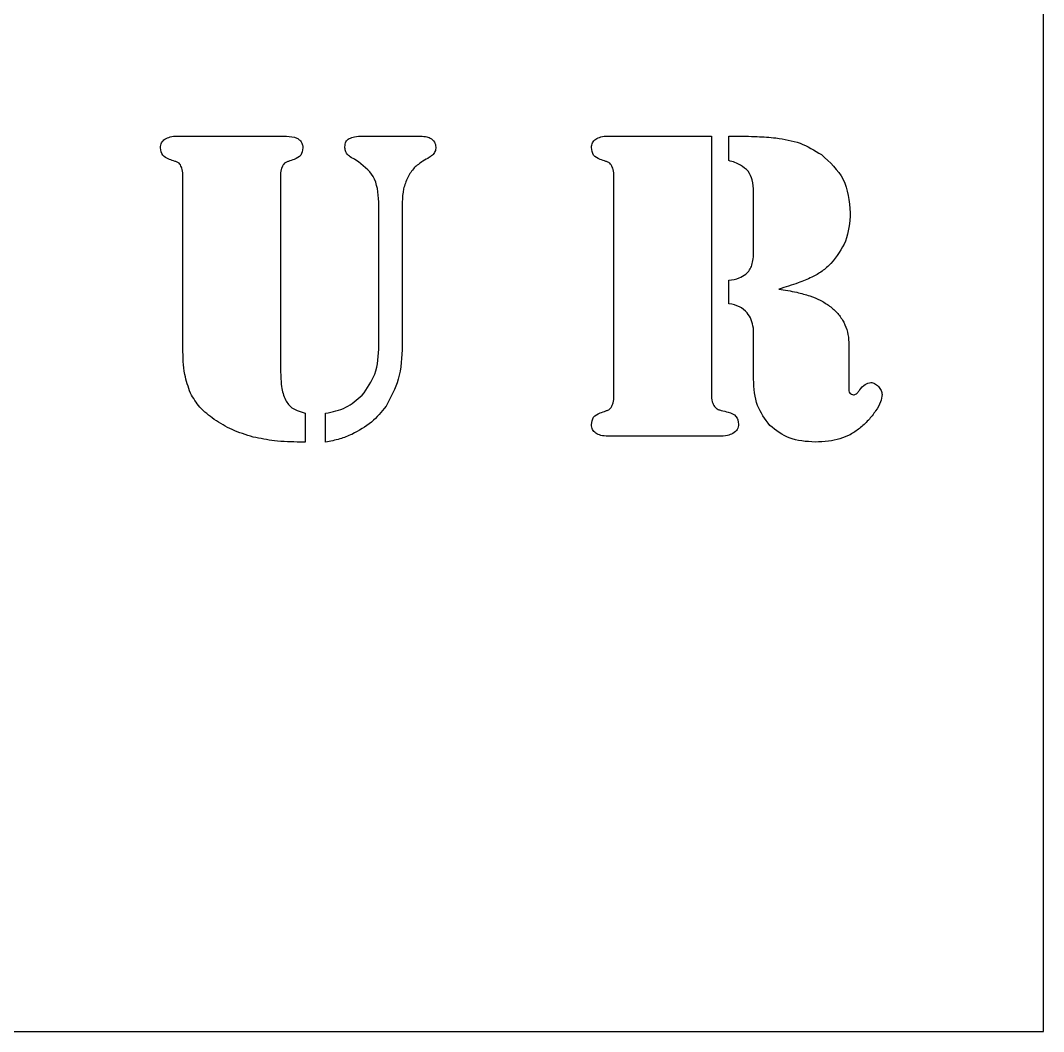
# Model space of a CAD drawing. Header units: millimetres. Extents: x 0 to 850, y -340 to 510.
# Drawn here: x 676 to 850, y -340 to -168.1 of the extents above; entities that cross this region are included whole.
import ezdxf

# ---------------------------------------------------------------- set-up
doc = ezdxf.new("R2010")
doc.units = ezdxf.units.MM
doc.layers.get('0').update_dxf_attribs({"linetype": 'CONTINUOUS'})

msp = doc.modelspace()

# ---------------------------------------------------------------- linework, layer by layer
for p, q in [((702.67, -187.77), (721.27, -187.77)), ((721.27, -187.77), (722.62, -187.92)), ((734.24, -187.77), (743.39, -187.77)), ((775.93, -187.77), (793.52, -187.77)), ((793.52, -187.77), (793.52, -231.67)), ((796.48, -191.92), (796.48, -187.77)), ((796.48, -187.77), (797.45, -187.77)), ((703.67, -223.86), (703.67, -194.57)), ((720.26, -194.57), (720.26, -225.92)), ((776.94, -231.97), (776.94, -194.57)), ((800.7, -207.16), (800.7, -197.26)), ((737, -223.34), (737, -198.98)), ((740.96, -198.98), (740.96, -223.38)), ((796.51, -216.28), (796.51, -212.28)), ((800.7, -229.09), (800.7, -222.82)), ((816.88, -222.82), (816.88, -230.55)), ((724.48, -234.88), (724.48, -239.78)), ((727.92, -239.78), (727.92, -234.88)), ((724.48, -239.78), (723.66, -239.78)), ((794.83, -238.77), (775.93, -238.77))]:
    msp.add_line(p, q)
msp.add_lwpolyline([(850, 510), (0, 510), (0, -340), (850, -340)], close=True)
for points, knots in [([(700.59, -188.27), (700.88, -188.13), (701.53, -187.8), (702.26, -187.78), (702.67, -187.77)], [0, 0, 0, 0, 0.1129811, 0.2538742, 0.2538742, 0.2538742, 0.2538742]), ([(731.92, -188.18), (732.23, -188.06), (732.97, -187.78), (733.77, -187.77), (734.24, -187.77)], [0, 0, 0, 0, 0.1157188, 0.2788047, 0.2788047, 0.2788047, 0.2788047]), ([(743.39, -187.77), (743.71, -187.77), (744.23, -187.77), (744.75, -187.81), (744.94, -187.83)], [0, 0, 0, 0, 0.1137481, 0.1826076, 0.1826076, 0.1826076, 0.1826076]), ([(744.94, -187.83), (745.07, -187.85), (745.34, -187.91), (745.58, -188.04), (745.71, -188.11)], [0, 0, 0, 0, 0.04704129, 0.09643696, 0.09643696, 0.09643696, 0.09643696]), ([(773.85, -188.27), (774.14, -188.13), (774.79, -187.8), (775.52, -187.78), (775.93, -187.77)], [0, 0, 0, 0, 0.1129812, 0.2538743, 0.2538743, 0.2538743, 0.2538743]), ([(797.45, -187.77), (798.73, -187.78), (801.09, -187.79), (803.44, -187.98), (804.51, -188.07)], [0, 0, 0, 0, 0.4517343, 0.8317713, 0.8317713, 0.8317713, 0.8317713]), ([(699.86, -189.75), (699.89, -189.45), (699.94, -188.86), (700.38, -188.47), (700.59, -188.27)], [0, 0, 0, 0, 0.1028075, 0.2001363, 0.2001363, 0.2001363, 0.2001363]), ([(722.62, -187.92), (722.82, -187.99), (723.22, -188.14), (723.52, -188.44), (723.66, -188.59)], [0, 0, 0, 0, 0.0747571, 0.1479475, 0.1479475, 0.1479475, 0.1479475]), ([(723.66, -188.59), (723.78, -188.76), (724.03, -189.11), (724.06, -189.54), (724.07, -189.75)], [0, 0, 0, 0, 0.0723775, 0.1469897, 0.1469897, 0.1469897, 0.1469897]), ([(731.21, -189.56), (731.23, -189.27), (731.28, -188.7), (731.71, -188.35), (731.92, -188.18)], [0, 0, 0, 0, 0.1000063, 0.1901564, 0.1901564, 0.1901564, 0.1901564]), ([(731.57, -190.82), (731.46, -190.64), (731.23, -190.26), (731.22, -189.81), (731.21, -189.56)], [0, 0, 0, 0, 0.0695396, 0.1553416, 0.1553416, 0.1553416, 0.1553416]), ([(745.71, -188.11), (745.99, -188.3), (746.53, -188.68), (746.63, -189.33), (746.68, -189.64)], [0, 0, 0, 0, 0.1159068, 0.2220231, 0.2220231, 0.2220231, 0.2220231]), ([(773.12, -189.71), (773.15, -189.42), (773.21, -188.85), (773.64, -188.46), (773.85, -188.27)], [0, 0, 0, 0, 0.0995859, 0.1960922, 0.1960922, 0.1960922, 0.1960922]), ([(804.51, -188.07), (805.91, -188.29), (808.68, -188.71), (811.06, -190.18), (812.24, -190.91)], [0, 0, 0, 0, 0.4942922, 0.9780044, 0.9780044, 0.9780044, 0.9780044]), ([(701.36, -191.73), (700.92, -191.53), (700.06, -191.14), (699.93, -190.21), (699.86, -189.75)], [0, 0, 0, 0, 0.1578788, 0.3104996, 0.3104996, 0.3104996, 0.3104996]), ([(724.07, -189.75), (724.01, -190.21), (723.87, -191.14), (723.02, -191.53), (722.58, -191.73)], [0, 0, 0, 0, 0.1526205, 0.3104996, 0.3104996, 0.3104996, 0.3104996]), ([(733.08, -191.84), (732.75, -191.67), (732.2, -191.39), (731.75, -190.98), (731.57, -190.82)], [0, 0, 0, 0, 0.1302391, 0.2159995, 0.2159995, 0.2159995, 0.2159995]), ([(746.08, -191.02), (745.92, -191.14), (745.4, -191.51), (744.85, -191.82), (744.47, -192.03)], [0, 0, 0, 0, 0.0710303, 0.223306, 0.223306, 0.223306, 0.223306]), ([(746.68, -189.64), (746.65, -189.9), (746.6, -190.43), (746.25, -190.82), (746.08, -191.02)], [0, 0, 0, 0, 0.0907312, 0.1813017, 0.1813017, 0.1813017, 0.1813017]), ([(774.62, -191.73), (774.18, -191.53), (773.32, -191.12), (773.19, -190.18), (773.12, -189.71)], [0, 0, 0, 0, 0.1584858, 0.3142661, 0.3142661, 0.3142661, 0.3142661]), ([(812.24, -190.91), (813.67, -192.21), (816.58, -194.87), (816.95, -198.8), (817.14, -200.81)], [0, 0, 0, 0, 0.657369, 1.341908, 1.341908, 1.341908, 1.341908]), ([(702.8, -192.24), (702.64, -192.18), (702.17, -192), (701.68, -191.84), (701.36, -191.73)], [0, 0, 0, 0, 0.0580705, 0.179351, 0.179351, 0.179351, 0.179351]), ([(703.23, -192.67), (703.16, -192.57), (703.04, -192.4), (702.87, -192.28), (702.8, -192.24)], [0, 0, 0, 0, 0.04144629, 0.07210745, 0.07210745, 0.07210745, 0.07210745]), ([(703.67, -194.57), (703.67, -194.19), (703.66, -193.51), (703.36, -192.92), (703.23, -192.67)], [0, 0, 0, 0, 0.1336188, 0.2330376, 0.2330376, 0.2330376, 0.2330376]), ([(720.71, -192.67), (720.58, -192.92), (720.28, -193.51), (720.27, -194.19), (720.26, -194.57)], [0, 0, 0, 0, 0.0994183, 0.2330376, 0.2330376, 0.2330376, 0.2330376]), ([(721.14, -192.24), (721.07, -192.28), (720.89, -192.4), (720.78, -192.57), (720.71, -192.67)], [0, 0, 0, 0, 0.03066078, 0.07210736, 0.07210736, 0.07210736, 0.07210736]), ([(722.58, -191.73), (722.25, -191.84), (721.77, -192), (721.29, -192.18), (721.14, -192.24)], [0, 0, 0, 0, 0.1212806, 0.1793513, 0.1793513, 0.1793513, 0.1793513]), ([(737, -198.98), (736.87, -197.42), (736.62, -194.44), (734.22, -192.68), (733.08, -191.84)], [0, 0, 0, 0, 0.523855, 1.001119, 1.001119, 1.001119, 1.001119]), ([(744.47, -192.03), (743.95, -192.38), (742.88, -193.09), (742.23, -194.2), (741.9, -194.78)], [0, 0, 0, 0, 0.2181567, 0.4484477, 0.4484477, 0.4484477, 0.4484477]), ([(776.06, -192.24), (775.9, -192.18), (775.43, -192), (774.95, -191.84), (774.62, -191.73)], [0, 0, 0, 0, 0.0580704, 0.1793511, 0.1793511, 0.1793511, 0.1793511]), ([(776.49, -192.67), (776.42, -192.57), (776.3, -192.4), (776.13, -192.28), (776.06, -192.24)], [0, 0, 0, 0, 0.04144629, 0.07210735, 0.07210735, 0.07210735, 0.07210735]), ([(776.94, -194.57), (776.93, -194.19), (776.92, -193.51), (776.62, -192.92), (776.49, -192.67)], [0, 0, 0, 0, 0.1336188, 0.2330377, 0.2330377, 0.2330377, 0.2330377]), ([(799.78, -193.75), (799.37, -193.37), (798.42, -192.5), (797.18, -192.13), (796.48, -191.92)], [0, 0, 0, 0, 0.1941894, 0.4497809, 0.4497809, 0.4497809, 0.4497809]), ([(741.9, -194.78), (741.62, -195.43), (741.06, -196.77), (741, -198.23), (740.96, -198.98)], [0, 0, 0, 0, 0.246598, 0.5101217, 0.5101217, 0.5101217, 0.5101217]), ([(800.7, -197.26), (800.68, -196.56), (800.66, -195.31), (800.05, -194.22), (799.78, -193.75)], [0, 0, 0, 0, 0.2432524, 0.4327555, 0.4327555, 0.4327555, 0.4327555]), ([(817.14, -200.81), (817.02, -202.47), (816.79, -205.68), (814.81, -208.21), (813.85, -209.44)], [0, 0, 0, 0, 0.57197, 1.108766, 1.108766, 1.108766, 1.108766]), ([(800.42, -209.7), (800.5, -209.35), (800.69, -208.51), (800.7, -207.66), (800.7, -207.16)], [0, 0, 0, 0, 0.1276913, 0.3015132, 0.3015132, 0.3015132, 0.3015132]), ([(799.39, -211.23), (799.62, -211.01), (800.06, -210.56), (800.3, -209.98), (800.42, -209.7)], [0, 0, 0, 0, 0.1125253, 0.218927, 0.218927, 0.218927, 0.218927]), ([(813.85, -209.44), (813.37, -209.89), (812.39, -210.81), (811.21, -211.44), (810.62, -211.76)], [0, 0, 0, 0, 0.2326046, 0.4695967, 0.4695967, 0.4695967, 0.4695967]), ([(796.51, -212.28), (797.11, -212.19), (798.14, -212.02), (799.02, -211.47), (799.39, -211.23)], [0, 0, 0, 0, 0.2089674, 0.3634131, 0.3634131, 0.3634131, 0.3634131]), ([(810.62, -211.76), (809.85, -212.09), (808.01, -212.87), (806.1, -213.44), (804.99, -213.77)], [0, 0, 0, 0, 0.2962025, 0.7033185, 0.7033185, 0.7033185, 0.7033185]), ([(804.99, -213.77), (806.01, -213.93), (807.8, -214.21), (809.54, -214.72), (810.28, -214.93)], [0, 0, 0, 0, 0.3635208, 0.6372887, 0.6372887, 0.6372887, 0.6372887]), ([(810.28, -214.93), (810.88, -215.16), (812.06, -215.61), (813.11, -216.31), (813.63, -216.65)], [0, 0, 0, 0, 0.225026, 0.4435564, 0.4435564, 0.4435564, 0.4435564]), ([(799.61, -217.81), (799.2, -217.42), (798.32, -216.59), (797.14, -216.39), (796.51, -216.28)], [0, 0, 0, 0, 0.1971972, 0.4150183, 0.4150183, 0.4150183, 0.4150183]), ([(813.63, -216.65), (814.12, -217.05), (815.08, -217.84), (815.72, -218.9), (816.04, -219.42)], [0, 0, 0, 0, 0.2212813, 0.434338, 0.434338, 0.434338, 0.434338]), ([(800.66, -220.39), (800.57, -219.91), (800.4, -218.98), (799.87, -218.19), (799.61, -217.81)], [0, 0, 0, 0, 0.1689774, 0.3305002, 0.3305002, 0.3305002, 0.3305002]), ([(800.7, -222.82), (800.7, -222.27), (800.7, -221.46), (800.67, -220.65), (800.66, -220.39)], [0, 0, 0, 0, 0.1945088, 0.2857773, 0.2857773, 0.2857773, 0.2857773]), ([(816.04, -219.42), (816.28, -219.96), (816.77, -221.04), (816.84, -222.23), (816.88, -222.82)], [0, 0, 0, 0, 0.2081694, 0.4151461, 0.4151461, 0.4151461, 0.4151461]), ([(704.94, -231.48), (704.58, -230.42), (703.72, -227.96), (703.69, -225.35), (703.67, -223.86)], [0, 0, 0, 0, 0.3942889, 0.9143144, 0.9143144, 0.9143144, 0.9143144]), ([(734.16, -231.82), (734.99, -230.66), (736.79, -228.14), (736.93, -225.03), (737, -223.34)], [0, 0, 0, 0, 0.491701, 1.072462, 1.072462, 1.072462, 1.072462]), ([(740.96, -223.38), (740.88, -225.32), (740.73, -228.98), (739, -232.19), (738.2, -233.69)], [0, 0, 0, 0, 0.677426, 1.270576, 1.270576, 1.270576, 1.270576]), ([(720.26, -225.92), (720.26, -226.82), (720.26, -228.3), (720.38, -229.77), (720.43, -230.35)], [0, 0, 0, 0, 0.3170714, 0.5214565, 0.5214565, 0.5214565, 0.5214565]), ([(803.46, -236.96), (802.66, -235.87), (800.93, -233.55), (800.78, -230.64), (800.7, -229.09)], [0, 0, 0, 0, 0.46618, 1.000428, 1.000428, 1.000428, 1.000428]), ([(720.43, -230.35), (720.5, -230.75), (720.63, -231.53), (720.96, -232.25), (721.12, -232.61)], [0, 0, 0, 0, 0.143332, 0.2791361, 0.2791361, 0.2791361, 0.2791361]), ([(816.88, -230.55), (816.88, -230.9), (816.89, -231.49), (817.43, -231.67), (817.66, -231.75)], [0, 0, 0, 0, 0.1079891, 0.1856381, 0.1856381, 0.1856381, 0.1856381]), ([(818.17, -231.58), (818.25, -231.5), (818.46, -231.3), (818.64, -231.06), (818.74, -230.92)], [0, 0, 0, 0, 0.0411825, 0.1028825, 0.1028825, 0.1028825, 0.1028825]), ([(818.74, -230.92), (819.03, -230.56), (819.52, -229.91), (820.31, -229.73), (820.65, -229.65)], [0, 0, 0, 0, 0.1577414, 0.2769351, 0.2769351, 0.2769351, 0.2769351]), ([(820.65, -229.65), (820.87, -229.69), (821.36, -229.78), (821.72, -230.13), (821.92, -230.33)], [0, 0, 0, 0, 0.0772997, 0.1727212, 0.1727212, 0.1727212, 0.1727212]), ([(821.92, -230.33), (822.1, -230.54), (822.44, -230.93), (822.52, -231.44), (822.56, -231.67)], [0, 0, 0, 0, 0.0969586, 0.1782548, 0.1782548, 0.1782548, 0.1782548]), ([(708.98, -235.93), (708.12, -235.28), (706.49, -234.05), (705.44, -232.3), (704.94, -231.48)], [0, 0, 0, 0, 0.3778445, 0.712216, 0.712216, 0.712216, 0.712216]), ([(721.12, -232.61), (721.28, -232.89), (721.56, -233.4), (722, -233.78), (722.21, -233.95)], [0, 0, 0, 0, 0.1121791, 0.2046766, 0.2046766, 0.2046766, 0.2046766]), ([(727.92, -234.88), (729.11, -234.64), (731.46, -234.16), (733.27, -232.59), (734.16, -231.82)], [0, 0, 0, 0, 0.4203968, 0.8300976, 0.8300976, 0.8300976, 0.8300976]), ([(776.49, -233.88), (776.62, -233.62), (776.92, -233.03), (776.93, -232.36), (776.94, -231.97)], [0, 0, 0, 0, 0.0994193, 0.2330386, 0.2330386, 0.2330386, 0.2330386]), ([(793.52, -231.67), (793.53, -232.1), (793.54, -232.85), (793.92, -233.49), (794.08, -233.76)], [0, 0, 0, 0, 0.1481727, 0.2587474, 0.2587474, 0.2587474, 0.2587474]), ([(817.66, -231.75), (817.76, -231.74), (817.94, -231.73), (818.09, -231.63), (818.17, -231.58)], [0, 0, 0, 0, 0.03279273, 0.06353311, 0.06353311, 0.06353311, 0.06353311]), ([(822.56, -231.67), (822.49, -232.11), (822.33, -233.13), (821.77, -234), (821.45, -234.49)], [0, 0, 0, 0, 0.1545375, 0.359807, 0.359807, 0.359807, 0.359807]), ([(722.21, -233.95), (722.49, -234.1), (723.22, -234.5), (724.01, -234.74), (724.48, -234.88)], [0, 0, 0, 0, 0.1145072, 0.2903662, 0.2903662, 0.2903662, 0.2903662]), ([(738.2, -233.69), (737.43, -234.65), (735.83, -236.64), (733.58, -237.84), (732.41, -238.47)], [0, 0, 0, 0, 0.4285897, 0.891728, 0.891728, 0.891728, 0.891728]), ([(773.12, -236.83), (773.19, -236.36), (773.32, -235.42), (774.18, -235.01), (774.62, -234.81)], [0, 0, 0, 0, 0.1557804, 0.3142659, 0.3142659, 0.3142659, 0.3142659]), ([(774.62, -234.81), (774.95, -234.7), (775.43, -234.54), (775.9, -234.36), (776.06, -234.31)], [0, 0, 0, 0, 0.1212806, 0.179351, 0.179351, 0.179351, 0.179351]), ([(776.06, -234.31), (776.13, -234.26), (776.3, -234.15), (776.42, -233.97), (776.49, -233.88)], [0, 0, 0, 0, 0.03066135, 0.07210726, 0.07210726, 0.07210726, 0.07210726]), ([(794.08, -233.76), (794.17, -233.87), (794.33, -234.07), (794.55, -234.18), (794.65, -234.23)], [0, 0, 0, 0, 0.04935592, 0.08657679, 0.08657679, 0.08657679, 0.08657679]), ([(794.65, -234.23), (794.83, -234.29), (795.4, -234.46), (795.98, -234.6), (796.36, -234.7)], [0, 0, 0, 0, 0.0686814, 0.2095474, 0.2095474, 0.2095474, 0.2095474]), ([(796.36, -234.7), (796.89, -234.87), (797.89, -235.21), (798.07, -236.25), (798.16, -236.75)], [0, 0, 0, 0, 0.1794443, 0.3452034, 0.3452034, 0.3452034, 0.3452034]), ([(821.45, -234.49), (821.06, -235.03), (820.26, -236.13), (819.23, -237.02), (818.71, -237.46)], [0, 0, 0, 0, 0.2355569, 0.477396, 0.477396, 0.477396, 0.477396]), ([(715.59, -238.92), (714.39, -238.55), (712.05, -237.84), (709.98, -236.56), (708.98, -235.93)], [0, 0, 0, 0, 0.4417487, 0.8570654, 0.8570654, 0.8570654, 0.8570654]), ([(773.85, -238.27), (773.64, -238.08), (773.21, -237.69), (773.15, -237.12), (773.12, -236.83)], [0, 0, 0, 0, 0.0965061, 0.1960927, 0.1960927, 0.1960927, 0.1960927]), ([(775.93, -238.77), (775.52, -238.76), (774.79, -238.74), (774.14, -238.41), (773.85, -238.27)], [0, 0, 0, 0, 0.1408931, 0.2538743, 0.2538743, 0.2538743, 0.2538743]), ([(798.16, -236.75), (798.11, -237.07), (798.01, -237.72), (797.47, -238.12), (797.19, -238.32)], [0, 0, 0, 0, 0.1071749, 0.2253261, 0.2253261, 0.2253261, 0.2253261]), ([(811.16, -239.78), (809.64, -239.69), (806.78, -239.53), (804.52, -237.78), (803.46, -236.96)], [0, 0, 0, 0, 0.5231047, 0.9849286, 0.9849286, 0.9849286, 0.9849286]), ([(818.71, -237.46), (818.19, -237.84), (817.17, -238.6), (815.97, -239.03), (815.38, -239.24)], [0, 0, 0, 0, 0.2255379, 0.44553, 0.44553, 0.44553, 0.44553]), ([(723.66, -239.78), (722.17, -239.76), (719.46, -239.72), (716.8, -239.17), (715.59, -238.92)], [0, 0, 0, 0, 0.523687, 0.9567503, 0.9567503, 0.9567503, 0.9567503]), ([(732.41, -238.47), (731.73, -238.75), (730.28, -239.36), (728.74, -239.63), (727.92, -239.78)], [0, 0, 0, 0, 0.2583913, 0.5508909, 0.5508909, 0.5508909, 0.5508909]), ([(797.19, -238.32), (796.88, -238.45), (796.13, -238.77), (795.31, -238.77), (794.83, -238.77)], [0, 0, 0, 0, 0.1178282, 0.2842855, 0.2842855, 0.2842855, 0.2842855]), ([(815.38, -239.24), (814.73, -239.4), (813.35, -239.73), (811.92, -239.76), (811.16, -239.78)], [0, 0, 0, 0, 0.2345924, 0.5021009, 0.5021009, 0.5021009, 0.5021009])]:
    msp.add_open_spline(points, degree=3, knots=knots)

doc.saveas('drawing.dxf')
